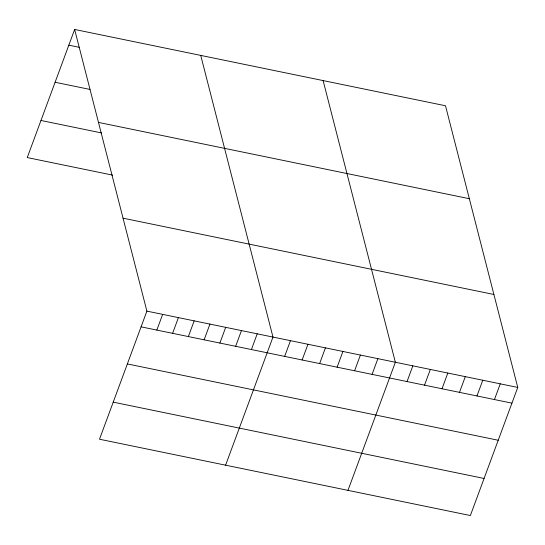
<?xml version="1.0" encoding="UTF-8"?>
<svg xmlns="http://www.w3.org/2000/svg" width="545" height="545" viewBox="0 0 545 545"><rect width="100%" height="100%" fill="white"/><g stroke="black" fill="none" stroke-linecap="round" stroke-linejoin="round"><path stroke-width="0.82" d="M74.638 29.457L146.891 311.127L99.503 439.236L470.362 515.543L517.75 387.434L445.497 105.764L74.638 29.457L27.25 157.566L112.692 175.143M156.837 330.086L162.655 314.37M172.602 333.329L178.413 317.612M188.359 336.572L194.177 320.855M204.123 339.814L209.934 324.105M219.887 343.057L225.698 327.347M235.644 346.307L241.462 330.59M251.409 349.549L257.22 333.833M225.596 465.178L272.984 337.076L200.73 55.399M284.654 356.389L290.465 340.673M302.134 359.986L307.952 344.27M319.622 363.583L325.433 347.867M337.103 367.18L342.914 351.464M354.584 370.777L360.402 355.061M372.072 374.374L377.883 358.658M347.976 490.364L395.363 362.255L323.117 80.585M407.033 381.568L412.851 365.852M424.521 385.165L430.332 369.449M442.002 388.762L447.82 373.046M459.49 392.359L465.301 376.643M476.97 395.956L482.781 380.24M494.451 399.553L500.269 383.837M68.827 45.174L79.611 47.395M55.106 82.261L89.945 89.428M98.482 122.407L469.34 198.714M40.97 120.472L101.527 132.932M123.047 218.177L493.906 294.484M146.891 311.127L517.75 387.434M141.08 326.843L511.939 403.15M127.36 363.931L498.219 440.244M113.224 402.149L484.083 478.456"/></g></svg>
